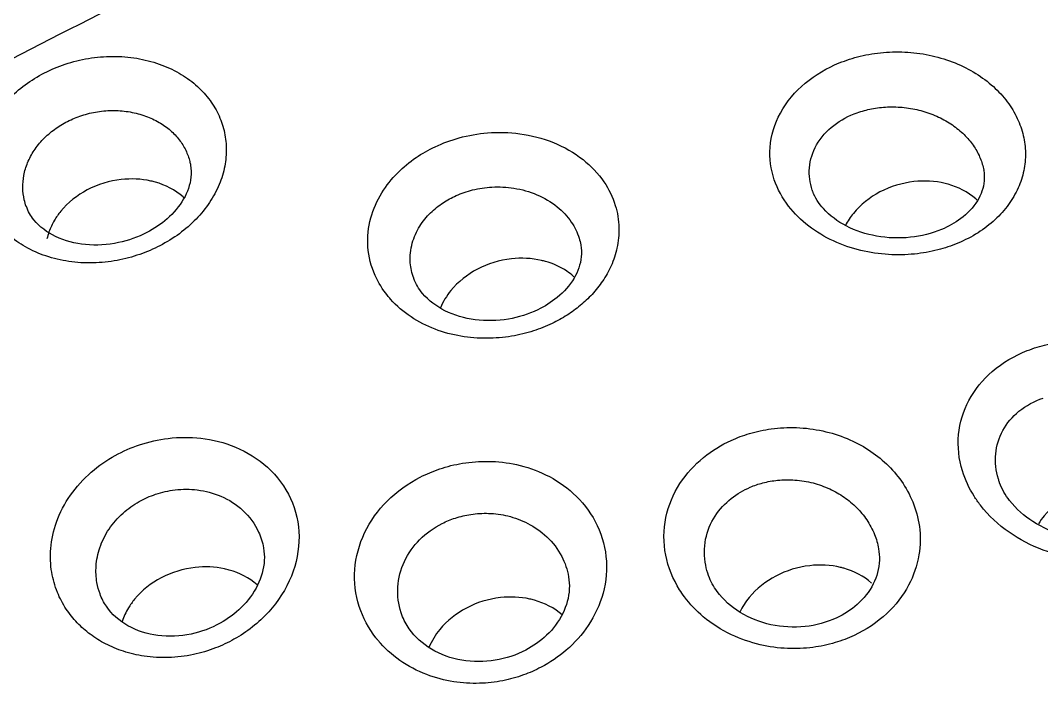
# Model space of a CAD drawing. Header units: inches. Extents: x 157915 to 159347, y -49911 to -48898.
# Drawn here: x 158906.13 to 158912.36, y -49772.45 to -49768.39 of the extents above; entities that cross this region are included whole.
import ezdxf

# ---------------------------------------------------------------- set-up
doc = ezdxf.new("R2010")
doc.units = ezdxf.units.IN
doc.header["$LTSCALE"] = 2
doc.header["$MEASUREMENT"] = 0
doc.layers.get('0').update_dxf_attribs({"linetype": 'CONTINUOUS'})

msp = doc.modelspace()

# ---------------------------------------------------------------- linework, layer by layer
at = {"color": 7, "linetype": 'Continuous'}
for p, q in [((158907.1683, -49769.2768), (158907.1687, -49769.2791)), ((158912.0102, -49769.3066), (158912.0107, -49769.3099)), ((158906.1659, -49769.5303), (158906.1654, -49769.529)), ((158909.5504, -49769.7652), (158909.5511, -49769.7696)), ((158908.5309, -49769.9695), (158908.5307, -49769.9688)), ((158912.1077, -49771.2176), (158912.107, -49771.2157)), ((158907.6142, -49771.6164), (158907.6145, -49771.6187)), ((158911.3686, -49771.6211), (158911.3689, -49771.6226)), ((158910.3312, -49771.7857), (158910.331, -49771.7851)), ((158909.4761, -49771.7925), (158909.4763, -49771.7936)), ((158906.616, -49771.8981), (158906.6158, -49771.8976)), ((158908.459, -49772.0259), (158908.4588, -49772.0255))]:
    msp.add_line(p, q, dxfattribs=at)
for points, start_tangent, end_tangent in [([(158904.266, -49769.6222), (158905.781, -49768.7811), (158907.6907, -49767.8298), (158907.7361, -49767.8083)], (0.861679, 0.507454), (0.904394, 0.426698)), ([(158911.1282, -49768.6531), (158911.2563, -49768.6118), (158911.3984, -49768.5888), (158911.547, -49768.5874), (158911.6951, -49768.609), (158911.8358, -49768.6531), (158911.9621, -49768.7171), (158912.0692, -49768.7975), (158912.1543, -49768.8905), (158912.2153, -49768.9916), (158912.252, -49769.0967), (158912.2651, -49769.2034), (158912.2549, -49769.3105), (158912.2208, -49769.4162), (158912.1623, -49769.5174), (158912.0801, -49769.61)], (0.925979, 0.377574), (-0.732383, -0.680892)), ([(158906.276, -49768.7142), (158906.4036, -49768.6606), (158906.5454, -49768.6254), (158906.6934, -49768.6129), (158906.84, -49768.6245), (158906.9775, -49768.6597), (158907.0987, -49768.7153), (158907.1995, -49768.7869), (158907.279, -49768.8708), (158907.337, -49768.9647), (158907.3731, -49769.0661), (158907.3867, -49769.173), (158907.3771, -49769.2837), (158907.3432, -49769.3957)], (0.88977, 0.456408), (-0.384605, -0.923081)), ([(158911.093, -49769.7404), (158910.9424, -49769.6498), (158910.8193, -49769.5277), (158910.7321, -49769.3667), (158910.7063, -49769.1687), (158910.7689, -49768.9588), (158910.9208, -49768.7763), (158911.1282, -49768.6531)], (-0.907533, 0.419981), (0.925845, 0.377903)), ([(158906.0193, -49769.6677), (158905.9767, -49769.6178), (158905.9188, -49769.5219), (158905.8837, -49769.4195), (158905.8708, -49769.3121), (158905.881, -49769.2006), (158905.9154, -49769.0875), (158905.9744, -49768.9774), (158906.0566, -49768.8756), (158906.1587, -49768.7865), (158906.276, -49768.7142)], (-0.692619, 0.721304), (0.889742, 0.456464)), ([(158906.4178, -49769.0099), (158906.5044, -49768.9741), (158906.6007, -49768.951), (158906.7012, -49768.9435), (158906.8009, -49768.9524), (158906.8943, -49768.9773), (158906.9768, -49769.0159), (158907.0454, -49769.0652), (158907.0996, -49769.1227), (158907.1392, -49769.1867), (158907.1639, -49769.2557), (158907.1683, -49769.2768)], (0.89179, 0.45245), (0.172888, -0.984942)), ([(158910.9662, -49769.4359), (158910.9639, -49769.4292), (158910.9464, -49769.2944), (158910.9899, -49769.1539), (158911.095, -49769.0345), (158911.2381, -49768.9572)], (-0.340267, 0.940329), (0.94151, 0.336985)), ([(158911.2381, -49768.9572), (158911.3262, -49768.9331), (158911.4239, -49768.9218), (158911.5258, -49768.9253), (158911.6273, -49768.9444), (158911.7234, -49768.9784), (158911.8096, -49769.0254), (158911.8826, -49769.0828), (158911.9404, -49769.1479), (158911.9818, -49769.2177), (158912.0066, -49769.2893), (158912.0102, -49769.3066)], (0.941569, 0.33682), (0.175526, -0.984475)), ([(158906.1654, -49769.529), (158906.1536, -49769.489), (158906.1446, -49769.4158), (158906.1511, -49769.3397), (158906.174, -49769.2627), (158906.2138, -49769.1879), (158906.2692, -49769.1188), (158906.3384, -49769.0586), (158906.4178, -49769.0099)], (-0.339463, 0.940619), (0.891776, 0.452478)), ([(158908.6621, -49769.1644), (158908.8082, -49769.1107), (158908.9816, -49769.0804), (158909.1779, -49769.0856), (158909.3832, -49769.1393), (158909.5644, -49769.2434), (158909.6919, -49769.3792), (158909.7614, -49769.523), (158909.7837, -49769.6598), (158909.7717, -49769.7838), (158909.7356, -49769.8927), (158909.6832, -49769.9866), (158909.6196, -49770.0667)], (0.904998, 0.425416), (-0.678117, -0.734954)), ([(158908.3707, -49770.0742), (158908.2955, -49769.9519), (158908.2514, -49769.7759), (158908.2692, -49769.6001), (158908.3363, -49769.4465), (158908.4332, -49769.3239), (158908.5449, -49769.2313), (158908.6621, -49769.1644)], (-0.627197, 0.778861), (0.904998, 0.425415)), ([(158907.168, -49769.2768), (158907.1709, -49769.3506), (158907.1265, -49769.4837)], (0.172749, -0.984966), (-0.496356, -0.868119)), ([(158912.01, -49769.3066), (158912.0134, -49769.3731), (158911.9721, -49769.4946)], (0.177995, -0.984031), (-0.519882, -0.854238)), ([(158906.7455, -49769.3653), (158906.5381, -49769.4288)], (-0.993655, -0.112471), (-0.885505, -0.46463)), ([(158906.9266, -49769.3742), (158906.7455, -49769.3653)], (-0.976105, 0.217299), (-0.993655, -0.112471)), ([(158906.9538, -49769.3811), (158906.9266, -49769.3742)], (-0.962436, 0.271507), (-0.976105, 0.217299)), ([(158907.1297, -49769.477), (158907.1232, -49769.4712), (158906.9538, -49769.3811)], (-0.731811, 0.681508), (-0.962436, 0.271507)), ([(158907.3432, -49769.3957), (158907.2845, -49769.5049), (158907.2025, -49769.6064)], (-0.384605, -0.923081), (-0.693981, -0.719994)), ([(158908.7903, -49769.4633), (158908.8902, -49769.4291), (158909.0086, -49769.4114), (158909.1426, -49769.4182), (158909.2827, -49769.4579), (158909.4062, -49769.5314), (158909.493, -49769.6253), (158909.5403, -49769.7237), (158909.5504, -49769.7652)], (0.913812, 0.406138), (0.174635, -0.984633)), ([(158911.5845, -49769.3778), (158911.3771, -49769.4413)], (-0.993655, -0.112471), (-0.885505, -0.46463)), ([(158911.7749, -49769.3889), (158911.5845, -49769.3778)], (-0.971821, 0.235719), (-0.993655, -0.112471)), ([(158911.7928, -49769.3936), (158911.7749, -49769.3889)], (-0.962436, 0.271507), (-0.971821, 0.235719)), ([(158911.973, -49769.4936), (158911.9622, -49769.4837), (158911.7928, -49769.3936)], (-0.720577, 0.693374), (-0.962436, 0.271507)), ([(158906.5381, -49769.4288), (158906.3759, -49769.5593)], (-0.885505, -0.46463), (-0.632911, -0.774224)), ([(158908.5307, -49769.9688), (158908.5102, -49769.8733), (158908.5221, -49769.7538), (158908.5678, -49769.6503), (158908.6339, -49769.5683), (158908.7102, -49769.507), (158908.7903, -49769.4633)], (-0.340506, 0.940242), (0.91381, 0.406142)), ([(158911.5638, -49769.7182), (158911.3561, -49769.7109), (158911.1708, -49769.6487), (158911.0319, -49769.5432), (158910.9666, -49769.4373)], (-0.994284, -0.106771), (-0.344993, 0.938605)), ([(158911.3771, -49769.4413), (158911.2149, -49769.5718), (158911.166, -49769.6452)], (-0.885505, -0.46463), (-0.46522, -0.885195)), ([(158906.7283, -49769.7509), (158906.5265, -49769.7627), (158906.3442, -49769.7133), (158906.2117, -49769.6109), (158906.1662, -49769.5301)], (-0.978491, -0.206288), (-0.347773, 0.937579)), ([(158907.1265, -49769.4837), (158907.0257, -49769.6052), (158906.902, -49769.6892)], (-0.496356, -0.868119), (-0.888419, -0.459033)), ([(158911.9721, -49769.4946), (158911.87, -49769.604), (158911.753, -49769.6703)], (-0.519882, -0.854238), (-0.92232, -0.386427)), ([(158906.3759, -49769.5593), (158906.3373, -49769.6144)], (-0.632911, -0.774224), (-0.509012, -0.860759)), ([(158906.3373, -49769.6144), (158906.304, -49769.6856)], (-0.509012, -0.860759), (-0.329309, -0.944222)), ([(158907.2025, -49769.6064), (158907.1001, -49769.696), (158906.9817, -49769.7696)], (-0.693981, -0.719994), (-0.88779, -0.460249)), ([(158912.0801, -49769.61), (158911.9756, -49769.6903), (158911.8528, -49769.7541)], (-0.732383, -0.680892), (-0.922606, -0.385743)), ([(158906.4258, -49769.8657), (158906.2855, -49769.8324), (158906.161, -49769.7769), (158906.0575, -49769.704), (158906.0193, -49769.6677)], (-0.989546, 0.144217), (-0.692619, 0.721304)), ([(158906.304, -49769.6856), (158906.292, -49769.7284)], (-0.329309, -0.944222), (-0.209073, -0.9779)), ([(158906.902, -49769.6892), (158906.7283, -49769.7509)], (-0.887921, -0.459996), (-0.978491, -0.206288)), ([(158911.7531, -49769.6703), (158911.5638, -49769.7182)], (-0.921851, -0.387543), (-0.994284, -0.106771)), ([(158906.9817, -49769.7696), (158906.8585, -49769.8226)], (-0.887804, -0.460222), (-0.944669, -0.328026)), ([(158909.5501, -49769.7653), (158909.5534, -49769.8372), (158909.5096, -49769.9675)], (0.175411, -0.984495), (-0.505695, -0.862712)), ([(158911.4294, -49769.8236), (158911.2602, -49769.7983), (158911.093, -49769.7404)], (-0.998179, 0.060319), (-0.907533, 0.419981)), ([(158911.8528, -49769.7541), (158911.7304, -49769.7951)], (-0.922615, -0.385722), (-0.968414, -0.249346)), ([(158906.8585, -49769.8226), (158906.7203, -49769.8591), (158906.5737, -49769.8745)], (-0.944669, -0.328026), (-0.999705, -0.024301)), ([(158909.127, -49769.85), (158908.9196, -49769.9134)], (-0.993655, -0.112471), (-0.885505, -0.46463)), ([(158909.3112, -49769.8596), (158909.127, -49769.85)], (-0.974701, 0.223511), (-0.993655, -0.112471)), ([(158911.7304, -49769.7951), (158911.5884, -49769.8204), (158911.4294, -49769.8236)], (-0.968414, -0.249346), (-0.998179, 0.060319)), ([(158906.5737, -49769.8745), (158906.4258, -49769.8657)], (-0.999705, -0.024301), (-0.989546, 0.144217)), ([(158908.9196, -49769.9134), (158908.7574, -49770.0439)], (-0.885505, -0.46463), (-0.632911, -0.774224)), ([(158909.3353, -49769.8657), (158909.3112, -49769.8596)], (-0.962436, 0.271507), (-0.974701, 0.223511)), ([(158909.4661, -49769.9257), (158909.3353, -49769.8657)], (-0.826547, 0.562868), (-0.962436, 0.271507)), ([(158909.1088, -49770.2177), (158908.9052, -49770.2218), (158908.7212, -49770.1667), (158908.5848, -49770.0614), (158908.5311, -49769.9695)], (-0.985879, -0.167461), (-0.347795, 0.937571)), ([(158909.5096, -49769.9675), (158909.4071, -49770.0855), (158909.2877, -49770.1612)], (-0.505695, -0.862712), (-0.901664, -0.432437)), ([(158909.5123, -49769.9627), (158909.5047, -49769.9558), (158909.4661, -49769.9257)], (-0.728954, 0.684563), (-0.826547, 0.562868)), ([(158908.8194, -49770.3227), (158908.6616, -49770.2798), (158908.5147, -49770.2045), (158908.3896, -49770.0966), (158908.3707, -49770.0742)], (-0.985696, 0.168531), (-0.627197, 0.778861)), ([(158908.7574, -49770.0439), (158908.6937, -49770.1488)], (-0.632911, -0.774224), (-0.385964, -0.922514)), ([(158909.6196, -49770.0667), (158909.5473, -49770.1351), (158909.4667, -49770.1938), (158909.3762, -49770.2442)], (-0.678117, -0.734954), (-0.901191, -0.433422)), ([(158909.2877, -49770.1612), (158909.1088, -49770.2177)], (-0.901194, -0.433415), (-0.985879, -0.167461)), ([(158909.2623, -49770.2897), (158909.1287, -49770.3224), (158908.9778, -49770.3355)], (-0.951281, -0.308325), (-0.999982, -0.006036)), ([(158909.3762, -49770.2442), (158909.2623, -49770.2897)], (-0.901196, -0.433413), (-0.951281, -0.308325)), ([(158908.9778, -49770.3355), (158908.8194, -49770.3227)], (-0.999982, -0.006036), (-0.985696, 0.168531)), ([(158912.2761, -49770.4106), (158912.398, -49770.3728), (158912.5403, -49770.3519), (158912.7021, -49770.3551), (158912.8813, -49770.3918), (158913.07, -49770.4739), (158913.2491, -49770.6123), (158913.3867, -49770.8101), (158913.4439, -49771.0482), (158913.3992, -49771.2848)], (0.929751, 0.368188), (-0.390669, -0.920531)), ([(158911.9522, -49771.3001), (158911.8804, -49771.1452), (158911.8571, -49770.9231), (158911.9201, -49770.7152), (158912.0629, -49770.5383), (158912.2761, -49770.4106)], (-0.533924, 0.845533), (0.92981, 0.368039)), ([(158912.107, -49771.2157), (158912.1002, -49771.1953), (158912.0835, -49771.0407), (158912.1269, -49770.8989), (158912.2258, -49770.7814), (158912.3734, -49770.7008)], (-0.339489, 0.94061), (0.945987, 0.324204)), ([(158910.4692, -49770.959), (158910.5808, -49770.9172), (158910.7134, -49770.8888), (158910.8672, -49770.8811), (158911.0285, -49770.9015), (158911.1772, -49770.9483), (158911.3071, -49771.0167), (158911.4172, -49771.1033), (158911.5078, -49771.2081), (158911.5771, -49771.3341), (158911.6175, -49771.4847), (158911.6146, -49771.659), (158911.5515, -49771.8441)], (0.909309, 0.416122), (-0.469337, -0.883019)), ([(158906.709, -49771.051), (158906.8568, -49770.9862), (158907.0322, -49770.9469), (158907.2311, -49770.9461), (158907.4421, -49771.0002), (158907.6383, -49771.1236), (158907.7788, -49771.3141), (158907.8306, -49771.5463), (158907.7842, -49771.7877)], (0.875176, 0.483804), (-0.372292, -0.928116)), ([(158910.1835, -49771.9147), (158910.1542, -49771.8719), (158910.0694, -49771.6598), (158910.0706, -49771.4305), (158910.1564, -49771.2229), (158910.3001, -49771.0637), (158910.4692, -49770.959)], (-0.596052, 0.802946), (0.909364, 0.416001)), ([(158906.7585, -49772.2478), (158906.6496, -49772.2022), (158906.5566, -49772.1441), (158906.4771, -49772.0739), (158906.4097, -49771.9895), (158906.3559, -49771.8877), (158906.3212, -49771.7651), (158906.3152, -49771.6202), (158906.3504, -49771.4582), (158906.4353, -49771.2947), (158906.5625, -49771.1534), (158906.709, -49771.051)], (-0.950474, 0.310804), (0.875138, 0.483874)), ([(158908.5709, -49771.1838), (158908.6895, -49771.1337), (158908.8285, -49771.099), (158908.9862, -49771.0872), (158909.1583, -49771.1071), (158909.3363, -49771.1688), (158909.5051, -49771.2828), (158909.6387, -49771.4541), (158909.7046, -49771.669), (158909.6864, -49771.8927), (158909.596, -49772.0897)], (0.88929, 0.457343), (-0.555206, -0.831713)), ([(158908.3125, -49772.1804), (158908.3003, -49772.1653), (158908.1982, -49771.9739), (158908.1711, -49771.7481), (158908.2314, -49771.5238), (158908.3696, -49771.3298), (158908.5709, -49771.1838)], (-0.639025, 0.769186), (0.8894, 0.45713)), ([(158910.5851, -49771.2453), (158910.6616, -49771.219), (158910.7526, -49771.2026), (158910.858, -49771.2012), (158910.9686, -49771.2194), (158911.0703, -49771.2557), (158911.1592, -49771.3065), (158911.2344, -49771.3693), (158911.2963, -49771.4441), (158911.3436, -49771.5332), (158911.3686, -49771.6211)], (0.919458, 0.393189), (0.171474, -0.985189)), ([(158912.7164, -49771.5623), (158912.5022, -49771.5391), (158912.3111, -49771.4557), (158912.1687, -49771.3269), (158912.1076, -49771.2176)], (-0.998927, -0.046308), (-0.344702, 0.938712)), ([(158906.8552, -49771.3327), (158906.9553, -49771.2883), (158907.0745, -49771.2616), (158907.2099, -49771.2618), (158907.3538, -49771.3002), (158907.4878, -49771.3865), (158907.5841, -49771.5191), (158907.6141, -49771.6164)], (0.871381, 0.490607), (0.172582, -0.984995)), ([(158910.331, -49771.7851), (158910.3134, -49771.7225), (158910.313, -49771.5632), (158910.3711, -49771.4211), (158910.4692, -49771.3139), (158910.5851, -49771.2453)], (-0.340899, 0.9401), (0.919486, 0.393122)), ([(158906.6158, -49771.8976), (158906.5973, -49771.8281), (158906.5921, -49771.7274), (158906.6147, -49771.6148), (158906.6709, -49771.5013), (158906.7563, -49771.4035), (158906.8552, -49771.3327)], (-0.340197, 0.940354), (0.87136, 0.490644)), ([(158912.1656, -49771.5207), (158911.9905, -49771.3548), (158911.9522, -49771.3001)], (-0.818754, 0.574144), (-0.533924, 0.845533)), ([(158912.5423, -49771.2886), (158912.38, -49771.4191), (158912.3447, -49771.4689)], (-0.885505, -0.46463), (-0.521721, -0.853116)), ([(158908.7041, -49771.4667), (158908.785, -49771.4334), (158908.8799, -49771.4111), (158908.9877, -49771.4049), (158909.1054, -49771.421), (158909.2271, -49771.4663), (158909.3426, -49771.5476), (158909.4342, -49771.6682), (158909.4761, -49771.7925)], (0.892175, 0.45169), (0.169567, -0.985519)), ([(158908.4588, -49772.0255), (158908.4542, -49772.0122), (158908.434, -49771.8548), (158908.4737, -49771.6992), (158908.5671, -49771.5659), (158908.7041, -49771.4667)], (-0.340783, 0.940142), (0.892235, 0.451572)), ([(158912.5941, -49771.6827), (158912.3729, -49771.629), (158912.1656, -49771.5207)], (-0.992819, 0.119623), (-0.818754, 0.574144)), ([(158907.6139, -49771.6165), (158907.6186, -49771.6922), (158907.5779, -49771.8433)], (0.172616, -0.984989), (-0.439572, -0.898208)), ([(158911.3685, -49771.6211), (158911.3736, -49771.6912), (158911.3361, -49771.8361)], (0.173172, -0.984892), (-0.446515, -0.894776)), ([(158911.1372, -49771.7353), (158910.9484, -49771.7246)], (-0.972576, 0.232585), (-0.993655, -0.112471)), ([(158907.1966, -49771.7357), (158906.9892, -49771.7991)], (-0.993655, -0.112471), (-0.885505, -0.46463)), ([(158907.3755, -49771.7441), (158907.1966, -49771.7357)], (-0.977034, 0.213085), (-0.993655, -0.112471)), ([(158907.4049, -49771.7515), (158907.3755, -49771.7441)], (-0.962436, 0.271507), (-0.977034, 0.213085)), ([(158907.5743, -49771.8415), (158907.4049, -49771.7515)], (-0.747758, 0.663971), (-0.962436, 0.271507)), ([(158910.9195, -49772.0965), (158910.7116, -49772.0852), (158910.5233, -49772.01), (158910.383, -49771.8821), (158910.3311, -49771.7852)], (-0.994416, -0.105528), (-0.34246, 0.939532)), ([(158910.9484, -49771.7246), (158910.741, -49771.7881)], (-0.993655, -0.112471), (-0.885505, -0.46463)), ([(158911.1567, -49771.7404), (158911.1372, -49771.7353)], (-0.962436, 0.271507), (-0.972576, 0.232585)), ([(158911.3261, -49771.8305), (158911.1567, -49771.7404)], (-0.747758, 0.663971), (-0.962436, 0.271507)), ([(158906.9892, -49771.7991), (158906.827, -49771.9296)], (-0.885505, -0.46463), (-0.632911, -0.774224)), ([(158907.5779, -49771.8433), (158907.4783, -49771.9799), (158907.3496, -49772.0759)], (-0.439572, -0.898208), (-0.873914, -0.486081)), ([(158907.7842, -49771.7877), (158907.6455, -49772.0068)], (-0.372292, -0.928116), (-0.671871, -0.740668)), ([(158909.4759, -49771.7924), (158909.4806, -49771.8663), (158909.4409, -49772.0167)], (0.169672, -0.985501), (-0.440324, -0.897839)), ([(158910.741, -49771.7881), (158910.5788, -49771.9186), (158910.5217, -49772.0086)], (-0.885505, -0.46463), (-0.424002, -0.905661)), ([(158911.3361, -49771.8361), (158911.238, -49771.9621), (158911.1133, -49772.0433)], (-0.446515, -0.894776), (-0.905933, -0.423422)), ([(158911.5515, -49771.8441), (158911.4188, -49772.0166)], (-0.469337, -0.883019), (-0.728455, -0.685094)), ([(158907.1718, -49772.1424), (158906.9688, -49772.1509), (158906.7858, -49772.0913), (158906.6546, -49771.973), (158906.6161, -49771.8975)], (-0.978526, -0.206125), (-0.340488, 0.940249)), ([(158906.827, -49771.9296), (158906.7893, -49771.9832)], (-0.632911, -0.774224), (-0.512892, -0.858453)), ([(158909.0599, -49771.9198), (158908.8525, -49771.9833)], (-0.993655, -0.112471), (-0.885505, -0.46463)), ([(158909.2389, -49771.9283), (158909.0599, -49771.9198)], (-0.976965, 0.213402), (-0.993655, -0.112471)), ([(158909.2682, -49771.9356), (158909.2389, -49771.9283)], (-0.962436, 0.271507), (-0.976965, 0.213402)), ([(158909.4376, -49772.0256), (158909.2682, -49771.9356)], (-0.747758, 0.663971), (-0.962436, 0.271507)), ([(158910.2988, -49772.0367), (158910.1835, -49771.9147)], (-0.765564, 0.64336), (-0.596052, 0.802946)), ([(158906.7893, -49771.9832), (158906.7521, -49772.0648)], (-0.512892, -0.858453), (-0.30516, -0.952301)), ([(158907.6455, -49772.0068), (158907.4336, -49772.1746)], (-0.671871, -0.740668), (-0.872754, -0.488161)), ([(158909.0291, -49772.3025), (158908.8242, -49772.302), (158908.6389, -49772.2346), (158908.5031, -49772.1104), (158908.4591, -49772.0259)], (-0.986688, -0.162624), (-0.343332, 0.939214)), ([(158908.8525, -49771.9833), (158908.6902, -49772.1138)], (-0.885505, -0.46463), (-0.632911, -0.774224)), ([(158909.4409, -49772.0167), (158909.342, -49772.15), (158909.2145, -49772.2408)], (-0.440324, -0.897839), (-0.88616, -0.46338)), ([(158911.4188, -49772.0166), (158911.2194, -49772.1509)], (-0.728455, -0.685094), (-0.905789, -0.423729)), ([(158907.3496, -49772.0759), (158907.1718, -49772.1424)], (-0.873506, -0.486813), (-0.978526, -0.206125)), ([(158909.596, -49772.0897), (158909.4621, -49772.2406)], (-0.555206, -0.831713), (-0.75694, -0.653484)), ([(158910.8135, -49772.2305), (158910.6452, -49772.2075), (158910.47, -49772.1462), (158910.2988, -49772.0367)], (-0.99914, 0.041472), (-0.765564, 0.64336)), ([(158911.1133, -49772.0433), (158910.9195, -49772.0965)], (-0.905409, -0.424539), (-0.994416, -0.105528)), ([(158908.6902, -49772.1138), (158908.6238, -49772.2255)], (-0.632911, -0.774224), (-0.368059, -0.929802)), ([(158911.2194, -49772.1509), (158911.1032, -49772.1949)], (-0.905743, -0.423827), (-0.958609, -0.284725)), ([(158907.4336, -49772.1746), (158907.321, -49772.2275)], (-0.872705, -0.488248), (-0.932789, -0.360424)), ([(158908.4461, -49772.3031), (158908.3125, -49772.1804)], (-0.818271, 0.574833), (-0.639025, 0.769186)), ([(158911.1032, -49772.1949), (158910.9675, -49772.2237), (158910.8135, -49772.2305)], (-0.958609, -0.284725), (-0.99914, 0.041472)), ([(158907.0338, -49772.2862), (158906.886, -49772.2778), (158906.7585, -49772.2478)], (-0.999487, -0.032031), (-0.950474, 0.310804)), ([(158907.321, -49772.2275), (158907.1865, -49772.2675), (158907.0338, -49772.2862)], (-0.932789, -0.360424), (-0.999487, -0.032031)), ([(158909.2145, -49772.2408), (158909.0291, -49772.3025)], (-0.885696, -0.464265), (-0.986688, -0.162624)), ([(158909.4621, -49772.2406), (158909.3084, -49772.3451)], (-0.75694, -0.653484), (-0.8851, -0.4654)), ([(158908.9323, -49772.4435), (158908.7754, -49772.4338), (158908.6101, -49772.39), (158908.4461, -49772.3031)], (-0.99955, -0.030006), (-0.818271, 0.574833)), ([(158909.3084, -49772.3451), (158909.2006, -49772.3925)], (-0.88509, -0.465419), (-0.940782, -0.339013)), ([(158909.2006, -49772.3925), (158909.0749, -49772.4274), (158908.9323, -49772.4435)], (-0.940782, -0.339013), (-0.99955, -0.030006))]:
    msp.add_spline(points, degree=3, dxfattribs=dict(at, start_tangent=start_tangent, end_tangent=end_tangent))

doc.saveas('drawing.dxf')
